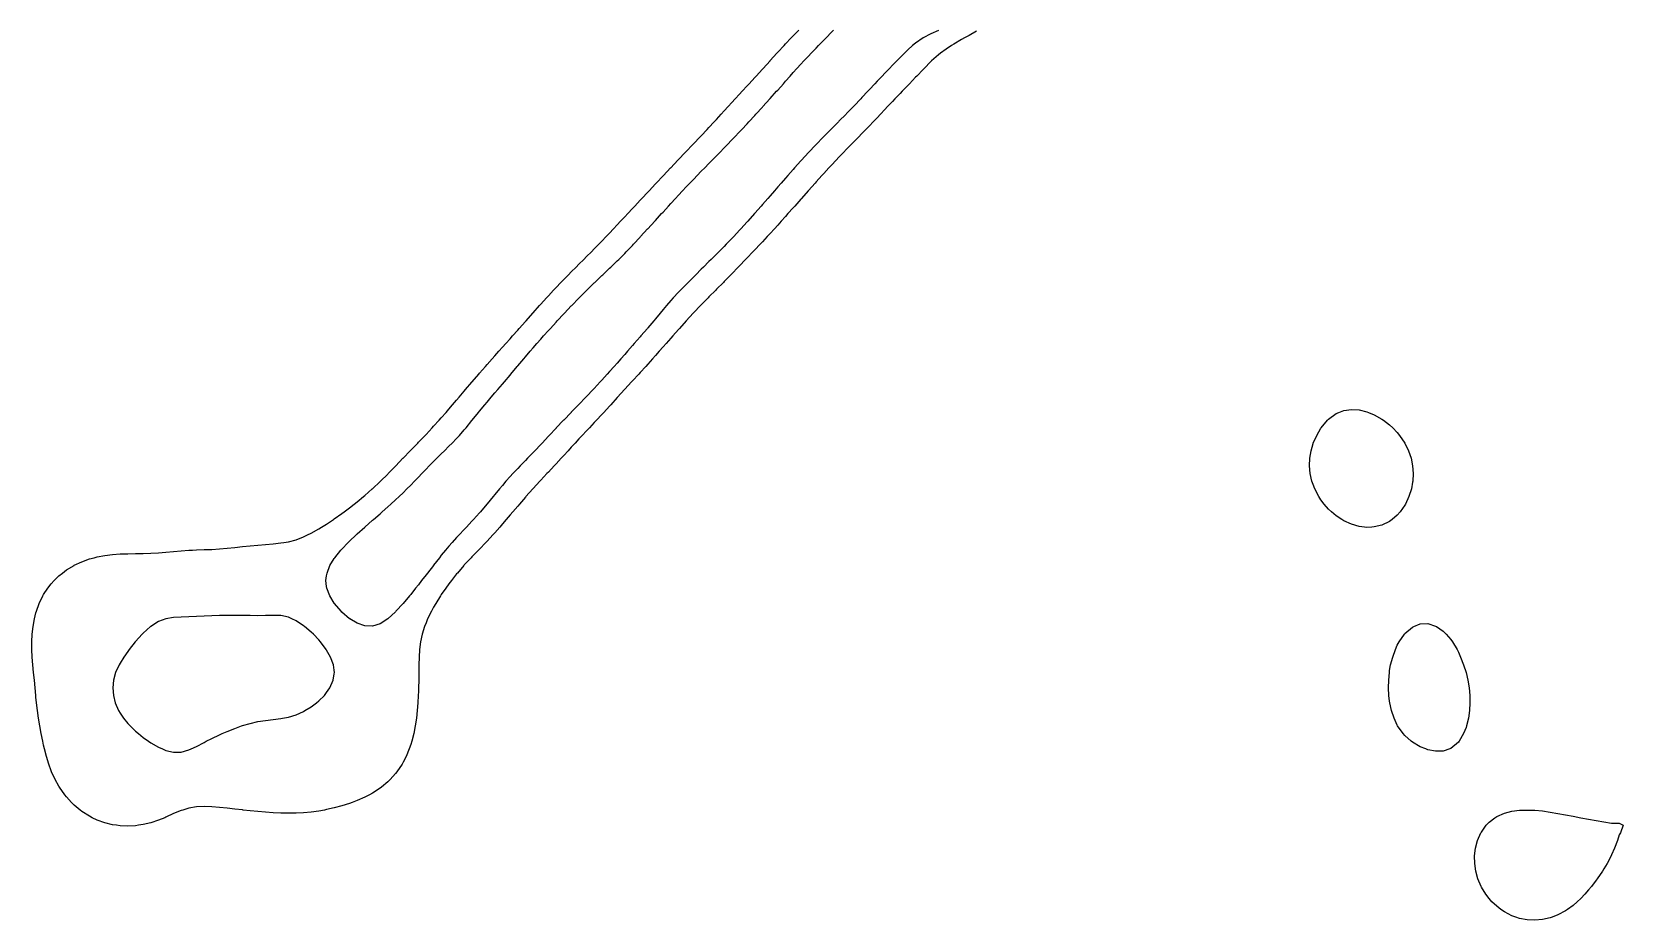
# Model space of a CAD drawing. Header units: inches. Extents: x -3765 to -2207, y 6717241 to 6718976.
# Drawn here: x -3765 to -2985, y 6717241 to 6717677 of the extents above; entities that cross this region are included whole.
import ezdxf

# ---------------------------------------------------------------- set-up
doc = ezdxf.new("R2010")
doc.units = ezdxf.units.IN
doc.header["$MEASUREMENT"] = 0

msp = doc.modelspace()

# ---------------------------------------------------------------- linework, layer by layer
for points in [[(-3712.33, 6717287.75), (-3713.83, 6717287.54), (-3717.58, 6717287.34), (-3721.33, 6717287.51), (-3723.08, 6717287.75), (-3725.08, 6717288.05), (-3728.82, 6717288.99), (-3732.57, 6717290.34), (-3735.02, 6717291.5), (-3736.32, 6717292.17), (-3740.07, 6717294.56), (-3740.96, 6717295.25), (-3743.82, 6717297.67), (-3745.17, 6717299), (-3747.57, 6717301.65), (-3748.45, 6717302.75), (-3751.08, 6717306.49), (-3751.31, 6717306.89), (-3753.16, 6717310.24), (-3754.88, 6717313.99), (-3755.06, 6717314.47), (-3756.23, 6717317.74), (-3757.37, 6717321.49), (-3758.36, 6717325.23), (-3758.81, 6717327.08), (-3759.25, 6717328.98), (-3760.03, 6717332.73), (-3760.71, 6717336.48), (-3761.29, 6717340.23), (-3761.8, 6717343.97), (-3762.25, 6717347.72), (-3762.56, 6717350.61), (-3762.64, 6717351.47), (-3762.95, 6717355.22), (-3763.31, 6717358.97), (-3763.74, 6717362.71), (-3764.14, 6717366.46), (-3764.44, 6717370.21), (-3764.59, 6717373.96), (-3764.59, 6717377.71), (-3764.39, 6717381.45), (-3763.98, 6717385.2), (-3763.31, 6717388.95), (-3762.56, 6717391.91), (-3762.34, 6717392.7), (-3760.98, 6717396.45), (-3759.19, 6717400.19), (-3758.81, 6717400.83), (-3756.8, 6717403.94), (-3755.06, 6717406.16), (-3753.7, 6717407.69), (-3751.31, 6717410.01), (-3749.58, 6717411.44), (-3747.57, 6717412.94), (-3743.89, 6717415.19), (-3743.82, 6717415.23), (-3740.07, 6717416.97), (-3736.32, 6717418.32), (-3734.08, 6717418.94), (-3732.57, 6717419.33), (-3728.82, 6717420.03), (-3725.08, 6717420.51), (-3721.33, 6717420.79), (-3717.58, 6717420.92), (-3713.83, 6717420.97), (-3710.08, 6717421.01), (-3706.34, 6717421.15), (-3702.59, 6717421.37), (-3698.84, 6717421.68), (-3695.09, 6717422.03), (-3691.34, 6717422.36), (-3687.6, 6717422.6), (-3685.89, 6717422.68), (-3683.85, 6717422.77), (-3680.1, 6717422.9), (-3676.35, 6717423.04), (-3672.6, 6717423.27), (-3668.86, 6717423.6), (-3665.11, 6717423.97), (-3661.36, 6717424.38), (-3657.61, 6717424.76), (-3653.86, 6717425.1), (-3650.12, 6717425.42), (-3646.37, 6717425.74), (-3642.62, 6717426.16), (-3641.12, 6717426.43), (-3638.87, 6717426.78), (-3635.12, 6717427.76), (-3631.38, 6717429.19), (-3629.42, 6717430.18), (-3627.63, 6717430.99), (-3623.88, 6717433.1), (-3622.62, 6717433.93), (-3620.13, 6717435.45), (-3616.81, 6717437.68), (-3616.38, 6717437.95), (-3612.63, 6717440.58), (-3611.51, 6717441.42), (-3608.89, 6717443.36), (-3606.6, 6717445.17), (-3605.14, 6717446.33), (-3602.02, 6717448.92), (-3601.39, 6717449.46), (-3597.75, 6717452.67), (-3597.64, 6717452.77), (-3593.89, 6717456.28), (-3593.75, 6717456.42), (-3590.15, 6717459.97), (-3589.95, 6717460.16), (-3586.4, 6717463.79), (-3586.28, 6717463.91), (-3582.69, 6717467.66), (-3582.65, 6717467.7), (-3579.1, 6717471.41), (-3578.9, 6717471.62), (-3575.49, 6717475.16), (-3575.15, 6717475.51), (-3571.9, 6717478.9), (-3571.41, 6717479.42), (-3568.35, 6717482.65), (-3567.66, 6717483.4), (-3564.94, 6717486.4), (-3563.91, 6717487.54), (-3561.61, 6717490.15), (-3560.16, 6717491.79), (-3558.35, 6717493.9), (-3556.41, 6717496.15), (-3555.16, 6717497.64), (-3552.67, 6717500.59), (-3551.99, 6717501.39), (-3548.92, 6717504.98), (-3548.78, 6717505.14), (-3545.55, 6717508.89), (-3545.17, 6717509.33), (-3542.31, 6717512.64), (-3541.42, 6717513.65), (-3539.03, 6717516.38), (-3537.67, 6717517.9), (-3535.71, 6717520.13), (-3533.93, 6717522.11), (-3532.36, 6717523.88), (-3530.18, 6717526.32), (-3529.02, 6717527.63), (-3526.43, 6717530.54), (-3525.69, 6717531.38), (-3522.68, 6717534.78), (-3522.37, 6717535.13), (-3519.07, 6717538.87), (-3518.93, 6717539.03), (-3515.73, 6717542.62), (-3515.19, 6717543.23), (-3512.34, 6717546.37), (-3511.44, 6717547.36), (-3508.9, 6717550.12), (-3507.69, 6717551.4), (-3505.33, 6717553.87), (-3503.94, 6717555.29), (-3501.65, 6717557.61), (-3500.19, 6717559.07), (-3497.89, 6717561.36), (-3496.44, 6717562.8), (-3494.12, 6717565.11), (-3492.7, 6717566.53), (-3490.36, 6717568.86), (-3488.95, 6717570.29), (-3486.68, 6717572.61), (-3485.2, 6717574.15), (-3483.1, 6717576.35), (-3481.45, 6717578.1), (-3479.58, 6717580.1), (-3477.7, 6717582.1), (-3476.07, 6717583.85), (-3473.96, 6717586.1), (-3472.56, 6717587.6), (-3470.21, 6717590.14), (-3469.09, 6717591.35), (-3466.46, 6717594.18), (-3465.61, 6717595.09), (-3462.71, 6717598.19), (-3462.11, 6717598.84), (-3458.96, 6717602.19), (-3458.59, 6717602.59), (-3455.22, 6717606.16), (-3455.05, 6717606.34), (-3451.51, 6717610.09), (-3451.47, 6717610.13), (-3447.99, 6717613.83), (-3447.72, 6717614.12), (-3444.43, 6717617.58), (-3443.97, 6717618.07), (-3440.82, 6717621.33), (-3440.22, 6717621.95), (-3437.2, 6717625.08), (-3436.48, 6717625.83), (-3433.63, 6717628.83), (-3432.73, 6717629.78), (-3430.12, 6717632.57), (-3428.98, 6717633.82), (-3426.71, 6717636.32), (-3425.23, 6717637.97), (-3423.35, 6717640.07), (-3421.48, 6717642.12), (-3419.93, 6717643.82), (-3417.74, 6717646.18), (-3416.44, 6717647.57), (-3413.99, 6717650.21), (-3412.97, 6717651.32), (-3410.24, 6717654.32), (-3409.57, 6717655.06), (-3406.49, 6717658.48), (-3406.2, 6717658.81), (-3402.81, 6717662.56), (-3402.74, 6717662.63), (-3399.4, 6717666.31), (-3399, 6717666.75), (-3395.93, 6717670.06), (-3395.25, 6717670.78), (-3392.37, 6717673.8), (-3391.5, 6717674.7), (-3388.73, 6717677.55)], [(-3301.55, 6717677.14), (-3305.29, 6717674.99), (-3307.55, 6717673.8), (-3309.04, 6717672.9), (-3312.79, 6717670.71), (-3313.92, 6717670.06), (-3316.54, 6717668.27), (-3319.3, 6717666.31), (-3320.29, 6717665.49), (-3323.62, 6717662.56), (-3324.03, 6717662.15), (-3327.33, 6717658.81), (-3327.78, 6717658.34), (-3330.92, 6717655.06), (-3331.53, 6717654.43), (-3334.49, 6717651.32), (-3335.28, 6717650.49), (-3338.05, 6717647.57), (-3339.03, 6717646.54), (-3341.62, 6717643.82), (-3342.77, 6717642.6), (-3345.17, 6717640.07), (-3346.52, 6717638.63), (-3348.68, 6717636.32), (-3350.27, 6717634.65), (-3352.23, 6717632.57), (-3354.02, 6717630.7), (-3355.82, 6717628.83), (-3357.77, 6717626.82), (-3359.48, 6717625.08), (-3361.51, 6717623), (-3363.16, 6717621.33), (-3365.26, 6717619.19), (-3366.84, 6717617.58), (-3369.01, 6717615.35), (-3370.46, 6717613.83), (-3372.76, 6717611.39), (-3373.96, 6717610.09), (-3376.51, 6717607.29), (-3377.37, 6717606.34), (-3380.25, 6717603.13), (-3380.74, 6717602.59), (-3384, 6717598.94), (-3384.09, 6717598.84), (-3387.41, 6717595.09), (-3387.75, 6717594.71), (-3390.72, 6717591.35), (-3391.5, 6717590.46), (-3394.02, 6717587.6), (-3395.25, 6717586.21), (-3397.32, 6717583.85), (-3399, 6717581.99), (-3400.7, 6717580.1), (-3402.74, 6717577.89), (-3404.16, 6717576.35), (-3406.49, 6717573.87), (-3407.67, 6717572.61), (-3410.24, 6717569.89), (-3411.2, 6717568.86), (-3413.99, 6717565.93), (-3414.77, 6717565.11), (-3417.74, 6717562.02), (-3418.37, 6717561.36), (-3421.48, 6717558.14), (-3422, 6717557.61), (-3425.23, 6717554.29), (-3425.65, 6717553.87), (-3428.98, 6717550.51), (-3429.37, 6717550.12), (-3432.73, 6717546.76), (-3433.12, 6717546.37), (-3436.48, 6717542.98), (-3436.83, 6717542.62), (-3440.22, 6717539.07), (-3440.41, 6717538.87), (-3443.86, 6717535.13), (-3443.97, 6717535), (-3447.21, 6717531.38), (-3447.72, 6717530.8), (-3450.5, 6717527.63), (-3451.47, 6717526.54), (-3453.79, 6717523.88), (-3455.22, 6717522.27), (-3457.09, 6717520.13), (-3458.96, 6717518.01), (-3460.4, 6717516.38), (-3462.71, 6717513.8), (-3463.75, 6717512.64), (-3466.46, 6717509.67), (-3467.17, 6717508.89), (-3470.21, 6717505.61), (-3470.63, 6717505.14), (-3473.96, 6717501.53), (-3474.08, 6717501.39), (-3477.5, 6717497.64), (-3477.7, 6717497.42), (-3480.91, 6717493.9), (-3481.45, 6717493.3), (-3484.33, 6717490.15), (-3485.2, 6717489.2), (-3487.8, 6717486.4), (-3488.95, 6717485.17), (-3491.33, 6717482.65), (-3492.7, 6717481.19), (-3494.84, 6717478.9), (-3496.44, 6717477.17), (-3498.31, 6717475.16), (-3500.19, 6717473.12), (-3501.76, 6717471.41), (-3503.94, 6717469.04), (-3505.2, 6717467.66), (-3507.69, 6717464.96), (-3508.66, 6717463.91), (-3511.44, 6717460.93), (-3512.16, 6717460.16), (-3515.19, 6717456.94), (-3515.67, 6717456.42), (-3518.93, 6717452.86), (-3519.1, 6717452.67), (-3522.42, 6717448.92), (-3522.68, 6717448.62), (-3525.65, 6717445.17), (-3526.43, 6717444.27), (-3528.86, 6717441.42), (-3530.18, 6717439.89), (-3532.05, 6717437.68), (-3533.93, 6717435.49), (-3535.26, 6717433.93), (-3537.67, 6717431.19), (-3538.58, 6717430.18), (-3541.42, 6717427.1), (-3542.05, 6717426.43), (-3545.17, 6717423.19), (-3545.66, 6717422.68), (-3548.92, 6717419.37), (-3549.33, 6717418.94), (-3552.67, 6717415.37), (-3552.82, 6717415.19), (-3556.02, 6717411.44), (-3556.41, 6717410.96), (-3558.98, 6717407.69), (-3560.16, 6717406.14), (-3561.77, 6717403.94), (-3563.91, 6717400.84), (-3564.35, 6717400.19), (-3566.67, 6717396.45), (-3567.66, 6717394.68), (-3568.79, 6717392.7), (-3570.63, 6717388.95), (-3571.41, 6717387), (-3572.16, 6717385.2), (-3573.35, 6717381.45), (-3574.19, 6717377.71), (-3574.66, 6717373.96), (-3574.82, 6717370.21), (-3574.86, 6717366.46), (-3574.87, 6717362.71), (-3574.93, 6717358.97), (-3575.06, 6717355.22), (-3575.15, 6717353.33), (-3575.25, 6717351.47), (-3575.48, 6717347.72), (-3575.76, 6717343.97), (-3576.14, 6717340.23), (-3576.67, 6717336.48), (-3577.4, 6717332.73), (-3578.37, 6717328.98), (-3578.9, 6717327.35), (-3579.62, 6717325.23), (-3581.19, 6717321.49), (-3582.65, 6717318.64), (-3583.16, 6717317.74), (-3585.68, 6717313.99), (-3586.4, 6717313.08), (-3588.94, 6717310.24), (-3590.15, 6717309.06), (-3593.21, 6717306.49), (-3593.89, 6717305.97), (-3597.64, 6717303.55), (-3599.11, 6717302.75), (-3601.39, 6717301.58), (-3605.14, 6717299.94), (-3607.6, 6717299), (-3608.89, 6717298.53), (-3612.63, 6717297.33), (-3616.38, 6717296.3), (-3620.13, 6717295.43), (-3621.08, 6717295.25), (-3623.88, 6717294.75), (-3627.63, 6717294.26), (-3631.38, 6717293.92), (-3635.12, 6717293.74), (-3638.87, 6717293.7), (-3642.62, 6717293.76), (-3646.37, 6717293.91), (-3650.12, 6717294.15), (-3653.86, 6717294.48), (-3657.61, 6717294.87), (-3661.1, 6717295.25), (-3661.36, 6717295.28), (-3665.11, 6717295.72), (-3668.86, 6717296.14), (-3672.6, 6717296.5), (-3676.35, 6717296.79), (-3680.1, 6717296.94), (-3683.85, 6717296.8), (-3687.6, 6717296.18), (-3690.57, 6717295.25), (-3691.34, 6717295.03), (-3695.09, 6717293.49), (-3698.84, 6717291.74), (-3699.36, 6717291.5), (-3702.59, 6717290.25), (-3706.34, 6717289.03), (-3710.08, 6717288.11), (-3712.33, 6717287.75)], [(-3320.29, 6717677.38), (-3324.03, 6717675.7), (-3327.71, 6717673.8), (-3327.78, 6717673.76), (-3331.53, 6717671.18), (-3332.94, 6717670.06), (-3335.28, 6717667.89), (-3336.91, 6717666.31), (-3339.03, 6717664.19), (-3340.65, 6717662.56), (-3342.77, 6717660.37), (-3344.3, 6717658.81), (-3346.52, 6717656.49), (-3347.88, 6717655.06), (-3350.27, 6717652.52), (-3351.39, 6717651.32), (-3354.02, 6717648.49), (-3354.88, 6717647.57), (-3357.77, 6717644.48), (-3358.39, 6717643.82), (-3361.51, 6717640.49), (-3361.91, 6717640.07), (-3365.26, 6717636.62), (-3365.56, 6717636.32), (-3369.01, 6717632.86), (-3369.29, 6717632.57), (-3372.76, 6717629.14), (-3373.07, 6717628.83), (-3376.51, 6717625.36), (-3376.78, 6717625.08), (-3380.25, 6717621.48), (-3380.4, 6717621.33), (-3383.96, 6717617.58), (-3384, 6717617.54), (-3387.41, 6717613.83), (-3387.75, 6717613.45), (-3390.76, 6717610.09), (-3391.5, 6717609.24), (-3394.06, 6717606.34), (-3395.25, 6717604.98), (-3397.36, 6717602.59), (-3399, 6717600.72), (-3400.64, 6717598.84), (-3402.74, 6717596.42), (-3403.91, 6717595.09), (-3406.49, 6717592.13), (-3407.18, 6717591.35), (-3410.24, 6717587.81), (-3410.43, 6717587.6), (-3413.74, 6717583.85), (-3413.99, 6717583.57), (-3417.13, 6717580.1), (-3417.74, 6717579.44), (-3420.62, 6717576.35), (-3421.48, 6717575.44), (-3424.23, 6717572.61), (-3425.23, 6717571.57), (-3427.92, 6717568.86), (-3428.98, 6717567.79), (-3431.68, 6717565.11), (-3432.73, 6717564.07), (-3435.46, 6717561.36), (-3436.48, 6717560.34), (-3439.2, 6717557.61), (-3440.22, 6717556.59), (-3442.96, 6717553.87), (-3443.97, 6717552.86), (-3446.68, 6717550.12), (-3447.72, 6717549.04), (-3450.21, 6717546.37), (-3451.47, 6717544.96), (-3453.49, 6717542.62), (-3455.22, 6717540.58), (-3456.64, 6717538.87), (-3458.96, 6717536.07), (-3459.74, 6717535.13), (-3462.71, 6717531.55), (-3462.86, 6717531.38), (-3466.08, 6717527.63), (-3466.46, 6717527.19), (-3469.37, 6717523.88), (-3470.21, 6717522.92), (-3472.65, 6717520.13), (-3473.96, 6717518.64), (-3475.93, 6717516.38), (-3477.7, 6717514.36), (-3479.24, 6717512.64), (-3481.45, 6717510.17), (-3482.62, 6717508.89), (-3485.2, 6717506.04), (-3486.03, 6717505.14), (-3488.95, 6717501.97), (-3489.49, 6717501.39), (-3492.7, 6717497.97), (-3493.01, 6717497.64), (-3496.44, 6717494.06), (-3496.6, 6717493.9), (-3500.19, 6717490.22), (-3500.26, 6717490.15), (-3503.94, 6717486.43), (-3503.97, 6717486.4), (-3507.56, 6717482.65), (-3507.69, 6717482.51), (-3511.05, 6717478.9), (-3511.44, 6717478.48), (-3514.54, 6717475.16), (-3515.19, 6717474.46), (-3518.12, 6717471.41), (-3518.93, 6717470.56), (-3521.74, 6717467.66), (-3522.68, 6717466.67), (-3525.34, 6717463.91), (-3526.43, 6717462.75), (-3528.85, 6717460.16), (-3530.18, 6717458.69), (-3532.22, 6717456.42), (-3533.93, 6717454.42), (-3535.4, 6717452.67), (-3537.67, 6717449.91), (-3538.49, 6717448.92), (-3541.42, 6717445.35), (-3541.57, 6717445.17), (-3544.77, 6717441.42), (-3545.17, 6717440.97), (-3548.11, 6717437.68), (-3548.92, 6717436.8), (-3551.6, 6717433.93), (-3552.67, 6717432.8), (-3555.15, 6717430.18), (-3556.41, 6717428.83), (-3558.58, 6717426.43), (-3560.16, 6717424.63), (-3561.82, 6717422.68), (-3563.91, 6717420.12), (-3564.86, 6717418.94), (-3567.66, 6717415.32), (-3567.76, 6717415.19), (-3570.69, 6717411.44), (-3571.41, 6717410.5), (-3573.63, 6717407.69), (-3575.15, 6717405.68), (-3576.58, 6717403.94), (-3578.9, 6717400.95), (-3579.56, 6717400.19), (-3582.65, 6717396.46), (-3582.66, 6717396.45), (-3586.13, 6717392.7), (-3586.4, 6717392.38), (-3590.14, 6717388.95), (-3590.15, 6717388.95), (-3593.89, 6717386.48), (-3597.64, 6717385.38), (-3601.39, 6717385.52), (-3605.14, 6717386.8), (-3608.72, 6717388.95), (-3608.89, 6717389.05), (-3612.63, 6717392.25), (-3613.07, 6717392.7), (-3616.29, 6717396.45), (-3616.38, 6717396.58), (-3618.59, 6717400.19), (-3620.02, 6717403.94), (-3620.13, 6717404.84), (-3620.48, 6717407.69), (-3620.13, 6717410.04), (-3619.93, 6717411.44), (-3618.48, 6717415.19), (-3616.38, 6717418.58), (-3616.17, 6717418.94), (-3613.15, 6717422.68), (-3612.63, 6717423.21), (-3609.57, 6717426.43), (-3608.89, 6717427.06), (-3605.61, 6717430.18), (-3605.14, 6717430.59), (-3601.46, 6717433.93), (-3601.39, 6717433.99), (-3597.64, 6717437.27), (-3597.19, 6717437.68), (-3593.89, 6717440.52), (-3592.87, 6717441.42), (-3590.15, 6717443.81), (-3588.64, 6717445.17), (-3586.4, 6717447.24), (-3584.6, 6717448.92), (-3582.65, 6717450.8), (-3580.74, 6717452.67), (-3578.9, 6717454.54), (-3577.08, 6717456.42), (-3575.15, 6717458.4), (-3573.44, 6717460.16), (-3571.41, 6717462.29), (-3569.81, 6717463.91), (-3567.66, 6717466.1), (-3566.09, 6717467.66), (-3563.91, 6717469.84), (-3562.32, 6717471.41), (-3560.16, 6717473.58), (-3558.59, 6717475.16), (-3556.41, 6717477.45), (-3555.06, 6717478.9), (-3552.67, 6717481.65), (-3551.81, 6717482.65), (-3548.92, 6717486.16), (-3548.72, 6717486.4), (-3545.63, 6717490.15), (-3545.17, 6717490.71), (-3542.54, 6717493.9), (-3541.42, 6717495.26), (-3539.43, 6717497.64), (-3537.67, 6717499.73), (-3536.24, 6717501.39), (-3533.93, 6717504.08), (-3533.01, 6717505.14), (-3530.18, 6717508.48), (-3529.83, 6717508.89), (-3526.71, 6717512.64), (-3526.43, 6717512.97), (-3523.54, 6717516.38), (-3522.68, 6717517.39), (-3520.33, 6717520.13), (-3518.93, 6717521.75), (-3517.09, 6717523.88), (-3515.19, 6717526.07), (-3513.81, 6717527.63), (-3511.44, 6717530.31), (-3510.48, 6717531.38), (-3507.69, 6717534.48), (-3507.1, 6717535.13), (-3503.94, 6717538.52), (-3503.6, 6717538.87), (-3500.19, 6717542.4), (-3499.97, 6717542.62), (-3496.44, 6717546.21), (-3496.29, 6717546.37), (-3492.7, 6717549.97), (-3492.55, 6717550.12), (-3488.95, 6717553.65), (-3488.72, 6717553.87), (-3485.2, 6717557.23), (-3484.79, 6717557.61), (-3481.45, 6717560.8), (-3480.85, 6717561.36), (-3477.7, 6717564.41), (-3476.98, 6717565.11), (-3473.96, 6717568.14), (-3473.25, 6717568.86), (-3470.21, 6717572.07), (-3469.7, 6717572.61), (-3466.46, 6717576.14), (-3466.26, 6717576.35), (-3462.81, 6717580.1), (-3462.71, 6717580.21), (-3459.33, 6717583.85), (-3458.96, 6717584.25), (-3455.93, 6717587.6), (-3455.22, 6717588.38), (-3452.54, 6717591.35), (-3451.47, 6717592.52), (-3449.14, 6717595.09), (-3447.72, 6717596.65), (-3445.7, 6717598.84), (-3443.97, 6717600.68), (-3442.15, 6717602.59), (-3440.22, 6717604.58), (-3438.48, 6717606.34), (-3436.48, 6717608.39), (-3434.79, 6717610.09), (-3432.73, 6717612.19), (-3431.1, 6717613.83), (-3428.98, 6717616.01), (-3427.44, 6717617.58), (-3425.23, 6717619.84), (-3423.77, 6717621.33), (-3421.48, 6717623.73), (-3420.19, 6717625.08), (-3417.74, 6717627.7), (-3416.66, 6717628.83), (-3413.99, 6717631.69), (-3413.15, 6717632.57), (-3410.24, 6717635.75), (-3409.71, 6717636.32), (-3406.49, 6717639.88), (-3406.31, 6717640.07), (-3402.92, 6717643.82), (-3402.74, 6717644.02), (-3399.56, 6717647.57), (-3399, 6717648.21), (-3396.27, 6717651.32), (-3395.25, 6717652.49), (-3393, 6717655.06), (-3391.5, 6717656.76), (-3389.65, 6717658.81), (-3387.75, 6717660.9), (-3386.2, 6717662.56), (-3384, 6717664.88), (-3382.64, 6717666.31), (-3380.25, 6717668.79), (-3379.03, 6717670.06), (-3376.51, 6717672.66), (-3375.38, 6717673.8), (-3372.76, 6717676.5), (-3371.73, 6717677.55)], [(-3107.9, 6717433.93), (-3110.39, 6717433.79), (-3111.47, 6717433.93), (-3114.14, 6717434.25), (-3117.89, 6717435.34), (-3121.64, 6717437.06), (-3122.62, 6717437.68), (-3125.39, 6717439.49), (-3127.7, 6717441.42), (-3129.13, 6717442.77), (-3131.27, 6717445.17), (-3132.88, 6717447.35), (-3133.91, 6717448.92), (-3135.84, 6717452.67), (-3136.63, 6717454.78), (-3137.2, 6717456.42), (-3138.02, 6717460.16), (-3138.37, 6717463.91), (-3138.23, 6717467.66), (-3137.64, 6717471.41), (-3136.63, 6717474.94), (-3136.56, 6717475.16), (-3134.91, 6717478.9), (-3132.88, 6717482.46), (-3132.75, 6717482.65), (-3129.62, 6717486.4), (-3129.13, 6717486.92), (-3125.39, 6717489.61), (-3124.05, 6717490.15), (-3121.64, 6717491.07), (-3117.89, 6717491.58), (-3114.14, 6717491.36), (-3110.39, 6717490.49), (-3109.55, 6717490.15), (-3106.65, 6717489.02), (-3102.9, 6717486.9), (-3102.21, 6717486.4), (-3099.15, 6717484.05), (-3097.66, 6717482.65), (-3095.4, 6717480.3), (-3094.25, 6717478.9), (-3091.7, 6717475.16), (-3091.65, 6717475.06), (-3089.9, 6717471.41), (-3088.65, 6717467.66), (-3087.91, 6717463.95), (-3087.9, 6717463.91), (-3087.63, 6717460.16), (-3087.83, 6717456.42), (-3087.91, 6717455.95), (-3088.51, 6717452.67), (-3089.69, 6717448.92), (-3091.41, 6717445.17), (-3091.65, 6717444.75), (-3094.01, 6717441.42), (-3095.4, 6717439.82), (-3097.92, 6717437.68), (-3099.15, 6717436.75), (-3102.9, 6717434.92), (-3106.65, 6717434), (-3107.9, 6717433.93)], [(-3687.6, 6717324.68), (-3686.48, 6717325.23), (-3683.85, 6717326.38), (-3680.1, 6717328.41), (-3679.09, 6717328.98), (-3676.35, 6717330.3), (-3672.6, 6717332.12), (-3671.32, 6717332.73), (-3668.86, 6717333.77), (-3665.11, 6717335.26), (-3661.79, 6717336.48), (-3661.36, 6717336.62), (-3657.61, 6717337.71), (-3653.86, 6717338.57), (-3650.12, 6717339.19), (-3646.37, 6717339.6), (-3642.62, 6717340.05), (-3641.69, 6717340.23), (-3638.87, 6717340.74), (-3635.12, 6717341.9), (-3631.38, 6717343.6), (-3630.72, 6717343.97), (-3627.63, 6717345.85), (-3625.06, 6717347.72), (-3623.88, 6717348.74), (-3621.14, 6717351.47), (-3620.13, 6717352.86), (-3618.56, 6717355.22), (-3616.93, 6717358.97), (-3616.38, 6717361.96), (-3616.24, 6717362.71), (-3616.38, 6717363.77), (-3616.73, 6717366.46), (-3618.14, 6717370.21), (-3620.13, 6717373.67), (-3620.3, 6717373.96), (-3623.09, 6717377.71), (-3623.88, 6717378.61), (-3626.57, 6717381.45), (-3627.63, 6717382.49), (-3630.88, 6717385.2), (-3631.38, 6717385.61), (-3635.12, 6717388.04), (-3637.22, 6717388.95), (-3638.87, 6717389.73), (-3642.62, 6717390.54), (-3646.37, 6717390.66), (-3650.12, 6717390.56), (-3653.86, 6717390.52), (-3657.61, 6717390.54), (-3661.36, 6717390.59), (-3665.11, 6717390.63), (-3668.86, 6717390.63), (-3672.6, 6717390.58), (-3676.35, 6717390.44), (-3680.1, 6717390.26), (-3683.85, 6717390.1), (-3687.6, 6717389.95), (-3691.34, 6717389.79), (-3695.09, 6717389.57), (-3698.84, 6717388.97), (-3698.88, 6717388.95), (-3702.59, 6717387.69), (-3706.34, 6717385.29), (-3706.43, 6717385.2), (-3710.08, 6717382), (-3710.58, 6717381.45), (-3713.83, 6717377.83), (-3713.93, 6717377.71), (-3716.88, 6717373.96), (-3717.58, 6717372.98), (-3719.51, 6717370.21), (-3721.33, 6717367.19), (-3721.77, 6717366.46), (-3723.55, 6717362.71), (-3724.63, 6717358.97), (-3724.92, 6717355.22), (-3724.6, 6717351.47), (-3723.74, 6717347.72), (-3722.15, 6717343.97), (-3721.33, 6717342.69), (-3719.71, 6717340.23), (-3717.58, 6717337.74), (-3716.43, 6717336.48), (-3713.83, 6717333.98), (-3712.36, 6717332.73), (-3710.08, 6717330.87), (-3707.37, 6717328.98), (-3706.34, 6717328.24), (-3702.59, 6717326.04), (-3700.55, 6717325.23), (-3698.84, 6717324.45), (-3695.09, 6717323.62), (-3691.34, 6717323.65), (-3687.6, 6717324.68)], [(-3069.57, 6717325.23), (-3072.91, 6717324.17), (-3076.66, 6717324.11), (-3080.41, 6717324.83), (-3081.46, 6717325.23), (-3084.16, 6717326.27), (-3087.91, 6717328.46), (-3088.57, 6717328.98), (-3091.65, 6717331.71), (-3092.55, 6717332.73), (-3095.22, 6717336.48), (-3095.4, 6717336.81), (-3096.97, 6717340.23), (-3098.19, 6717343.97), (-3099.03, 6717347.72), (-3099.15, 6717348.64), (-3099.49, 6717351.47), (-3099.67, 6717355.22), (-3099.6, 6717358.97), (-3099.28, 6717362.71), (-3099.15, 6717363.6), (-3098.65, 6717366.46), (-3097.65, 6717370.21), (-3096.32, 6717373.96), (-3095.4, 6717376.07), (-3094.47, 6717377.71), (-3091.89, 6717381.45), (-3091.65, 6717381.76), (-3087.91, 6717384.94), (-3087.29, 6717385.2), (-3084.16, 6717386.47), (-3080.41, 6717386.61), (-3076.66, 6717385.46), (-3076.26, 6717385.2), (-3072.91, 6717382.99), (-3071.43, 6717381.45), (-3069.17, 6717378.92), (-3068.36, 6717377.71), (-3066.13, 6717373.96), (-3065.42, 6717372.63), (-3064.36, 6717370.21), (-3062.9, 6717366.46), (-3061.67, 6717362.71), (-3061.67, 6717362.7), (-3060.83, 6717358.97), (-3060.25, 6717355.22), (-3059.92, 6717351.47), (-3059.84, 6717347.72), (-3060.05, 6717343.97), (-3060.54, 6717340.23), (-3061.42, 6717336.48), (-3061.67, 6717335.71), (-3062.92, 6717332.73), (-3065.09, 6717328.98), (-3065.42, 6717328.52), (-3069.17, 6717325.39), (-3069.57, 6717325.23)], [(-3019.46, 6717242.78), (-3020.44, 6717242.42), (-3024.19, 6717241.58), (-3027.94, 6717241.25), (-3031.68, 6717241.43), (-3035.43, 6717242.14), (-3037.36, 6717242.78), (-3039.18, 6717243.41), (-3042.93, 6717245.33), (-3044.67, 6717246.52), (-3046.68, 6717248.06), (-3049, 6717250.27), (-3050.43, 6717251.86), (-3052.07, 6717254.02), (-3054.17, 6717257.46), (-3054.34, 6717257.77), (-3055.91, 6717261.52), (-3056.95, 6717265.26), (-3057.47, 6717269.01), (-3057.49, 6717272.76), (-3057, 6717276.51), (-3056.01, 6717280.26), (-3054.41, 6717284), (-3054.17, 6717284.43), (-3051.89, 6717287.75), (-3050.43, 6717289.33), (-3047.64, 6717291.5), (-3046.68, 6717292.12), (-3042.93, 6717293.75), (-3039.18, 6717294.68), (-3035.43, 6717295.14), (-3032.12, 6717295.25), (-3031.68, 6717295.26), (-3031.26, 6717295.25), (-3027.94, 6717295.15), (-3024.19, 6717294.81), (-3020.44, 6717294.27), (-3016.69, 6717293.63), (-3012.94, 6717292.94), (-3009.2, 6717292.22), (-3005.48, 6717291.5), (-3005.45, 6717291.49), (-3001.7, 6717290.77), (-2997.95, 6717290.14), (-2994.2, 6717289.51), (-2990.46, 6717288.86), (-2986.71, 6717288.73), (-2984.7, 6717287.75), (-2985.96, 6717284), (-2986.71, 6717283.07), (-2987.5, 6717280.26), (-2988.93, 6717276.51), (-2990.46, 6717273.32), (-2990.65, 6717272.76), (-2992.57, 6717269.01), (-2994.2, 6717266.44), (-2994.87, 6717265.26), (-2997.43, 6717261.52), (-2997.95, 6717260.85), (-3000.28, 6717257.77), (-3001.7, 6717256.08), (-3003.47, 6717254.02), (-3005.45, 6717251.94), (-3007.19, 6717250.27), (-3009.2, 6717248.53), (-3011.91, 6717246.52), (-3012.94, 6717245.83), (-3016.69, 6717243.83), (-3019.46, 6717242.78)]]:
    msp.add_lwpolyline(points)

doc.saveas('drawing.dxf')
